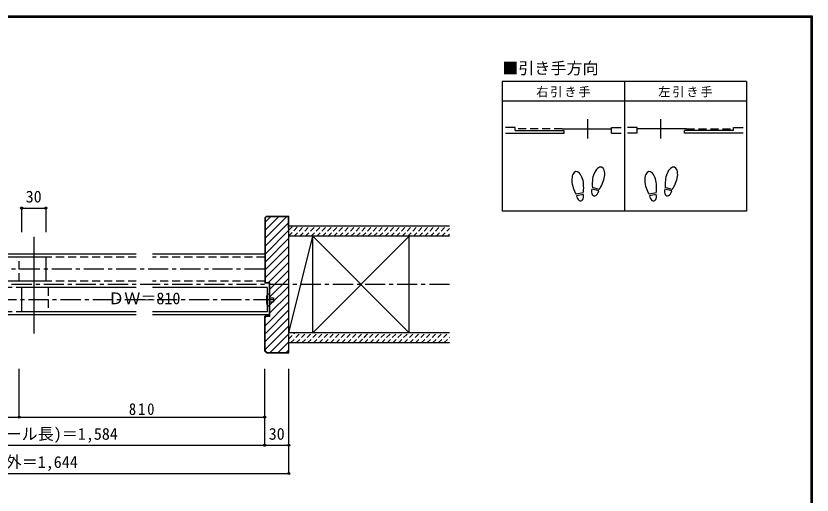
# Model space of a CAD drawing. Units: millimetres at full size, sheet at 1:5; details may follow other scales. Extents: x -973 to 977, y -718 to 696.
# Drawn here: x -14 to 977, y 100 to 696 of the extents above; entities that cross this region are included whole.
import ezdxf
from ezdxf.enums import TextEntityAlignment as Align

# ---------------------------------------------------------------- set-up
doc = ezdxf.new("R2010")
doc.units = ezdxf.units.MM
doc.header["$LTSCALE"] = 5
doc.header["$PDMODE"] = 32
doc.header["$PDSIZE"] = 2.5
for name, pattern in [('CHAIN1', [8, 5, -1, 1, -1]), ('DASHED1', [1.8, 1.2, -0.6]), ('DASHED2', [3, 2, -1])]:
    doc.linetypes.add(name, pattern=pattern)
for name, color, linetype in [('0-0_補助線', 4, 'Continuous'), ('0-1_通り芯', 4, 'CHAIN1'), ('0-2_柱', 7, 'Continuous'), ('0-3_仕上げ', 2, 'Continuous'), ('0-4_枠', 3, 'Continuous'), ('0-6_扉', 6, 'Continuous'), ('0-7_金物', 7, 'Continuous'), ('0-8_戸当り', 3, 'Continuous'), ('0-A_文字', 3, 'Continuous'), ('0-B_寸法', 7, 'Continuous'), ('0-C_ハッチ', 4, 'DASHED1'), ('F-1_枠', 6, 'Continuous')]:
    doc.layers.add(name, color=color, linetype=linetype)
doc.styles.add('ＭＳ ゴシック', font='')
doc.styles.get('ＭＳ ゴシック').set_extended_font_data('MS Gothic')

msp = doc.modelspace()

# ---------------------------------------------------------------- linework, layer by layer
at = {"layer": '0-0_補助線'}
msp.add_line((325.252, 126.994), (325.252, 256.994), dxfattribs=at)
at = {"layer": '0-0_補助線', "color": 7}
msp.add_point((325.252, 126.994), dxfattribs=at)
at = {"layer": '0-1_通り芯'}
msp.add_line((525.252, 361.994), (-509.73, 361.994), dxfattribs=at)
at = {"layer": '0-2_柱'}
for p, q in [((325.261, 301.994), (355.14, 421.994)), ((355.149, 301.994), (475.149, 421.994)), ((355.149, 421.994), (475.149, 301.994)), ((355.149, 301.994), (475.149, 421.994)), ((355.149, 421.994), (475.149, 301.994))]:
    msp.add_line(p, q, dxfattribs=at)
at = {"layer": '0-2_柱', "color": 3}
for p, q in [((325.27, 301.994), (325.27, 421.994)), ((355.149, 301.994), (355.149, 421.994)), ((475.149, 301.994), (475.149, 421.994))]:
    msp.add_line(p, q, dxfattribs=at)
at = {"layer": '0-3_仕上げ'}
for p, q in [((525.252, 434.494), (325.27, 434.494)), ((525.252, 434.494), (325.27, 434.494)), ((525.252, 421.994), (325.27, 421.994)), ((525.252, 421.994), (325.27, 421.994)), ((525.252, 301.994), (325.252, 301.994)), ((525.252, 301.994), (325.27, 301.994)), ((525.252, 289.494), (325.27, 289.494)), ((525.252, 289.494), (325.27, 289.494))]:
    msp.add_line(p, q, dxfattribs=at)
at = {"layer": '0-4_枠'}
for p, q in [((297.391, 446.994), (295.27, 444.872)), ((297.598, 446.494), (295.77, 444.665)), ((297.391, 446.994), (325.27, 446.994)), ((297.598, 446.494), (324.77, 446.494)), ((324.77, 431.994), (324.77, 446.494)), ((325.27, 276.994), (325.27, 446.994)), ((295.27, 444.872), (295.27, 363.494)), ((295.77, 444.665), (295.77, 363.994)), ((324.77, 431.994), (325.27, 431.994)), ((301.27, 363.494), (295.27, 363.494)), ((301.77, 363.994), (295.77, 363.994)), ((301.27, 322.494), (301.27, 363.494)), ((301.77, 321.994), (301.77, 363.994)), ((301.27, 322.494), (295.27, 322.494)), ((295.27, 279.115), (295.27, 322.494)), ((301.77, 321.994), (295.77, 321.994)), ((295.77, 279.322), (295.77, 321.994)), ((324.77, 291.994), (324.77, 277.494)), ((324.77, 291.994), (325.27, 291.994)), ((295.27, 279.115), (297.391, 276.994)), ((295.77, 279.322), (297.598, 277.494)), ((297.598, 277.494), (324.77, 277.494)), ((297.391, 276.994), (325.27, 276.994))]:
    msp.add_line(p, q, dxfattribs=at)
at = {"layer": '0-4_枠', "color": 4}
for p, q in [((135.52, 399.494), (-119.98, 399.494)), ((295.252, 399.494), (155.52, 399.494)), ((-119.98, 324.494), (135.52, 324.494)), ((155.52, 324.494), (301.27, 324.494))]:
    msp.add_line(p, q, dxfattribs=at)
at = {"layer": '0-6_扉', "color": 3}
msp.add_line((7.77, 420.994), (7.77, 300.994), dxfattribs=at)
at = {"layer": '0-6_扉'}
for p, q in [((22.77, 395.994), (-119.98, 395.994)), ((22.77, 395.994), (22.77, 365.994)), ((22.77, 365.994), (-119.98, 365.994)), ((135.52, 357.994), (-7.23, 357.994)), ((-7.23, 357.994), (-7.23, 327.994)), ((298.27, 357.994), (155.52, 357.994)), ((298.27, 357.994), (298.27, 327.994)), ((135.52, 327.994), (-7.23, 327.994)), ((298.27, 327.994), (155.52, 327.994))]:
    msp.add_line(p, q, dxfattribs=at)
at = {"layer": '0-6_扉', "color": 2, "linetype": 'DASHED2'}
for p, q in [((-10.23, 365.994), (-10.23, 395.994)), ((135.52, 395.994), (-10.23, 395.994)), ((295.27, 395.994), (155.52, 395.994)), ((295.27, 395.994), (295.27, 365.994)), ((25.77, 357.994), (-119.98, 357.994)), ((135.52, 365.994), (-10.23, 365.994)), ((25.77, 357.994), (25.77, 327.994)), ((295.27, 365.994), (155.52, 365.994)), ((25.77, 327.994), (-119.98, 327.994))]:
    msp.add_line(p, q, dxfattribs=at)
at = {"layer": '0-7_金物'}
for p, q in [((298.252, 350.494), (301.252, 350.494)), ((301.252, 350.494), (301.252, 335.494)), ((301.252, 345.494), (306.252, 345.494)), ((301.252, 340.494), (306.252, 340.494)), ((306.252, 345.494), (306.252, 340.494)), ((298.252, 335.494), (301.252, 335.494))]:
    msp.add_line(p, q, dxfattribs=at)
msp.add_arc((328.703, 342.994), 31.361, 166.16371, 193.83632, dxfattribs=at)
at = {"layer": '0-8_戸当り'}
for p, q in [((697.586, 543.354), (697.586, 567.354)), ((788.386, 543.354), (788.386, 567.354)), ((691.611, 475.878), (682.965, 474.353)), ((711.079, 478.206), (702.598, 480.478)), ((711.622, 480.235), (703.142, 482.507)), ((782.411, 475.878), (773.765, 474.353)), ((801.879, 478.206), (793.398, 480.478)), ((802.422, 480.235), (793.942, 482.507)), ((691.976, 473.81), (683.33, 472.285)), ((782.776, 473.81), (774.13, 472.285))]:
    msp.add_line(p, q, dxfattribs=at)
at = {"layer": '0-8_戸当り', "color": 2}
for p, q in [((606.986, 557.154), (594.986, 557.154)), ((606.986, 553.554), (606.986, 557.154)), ((665.786, 555.354), (726.986, 555.354)), ((726.986, 549.954), (726.986, 557.154)), ((726.986, 557.154), (738.986, 557.154)), ((758.986, 557.154), (746.986, 557.154)), ((758.986, 549.954), (758.986, 557.154)), ((820.186, 555.354), (758.986, 555.354)), ((878.986, 553.554), (878.986, 557.154)), ((878.986, 557.154), (890.986, 557.154)), ((594.986, 549.954), (668.186, 549.954)), ((606.986, 553.554), (668.186, 553.554)), ((668.186, 549.954), (668.186, 553.554)), ((726.986, 549.954), (738.986, 549.954)), ((758.986, 549.954), (746.986, 549.954)), ((817.786, 549.954), (817.786, 553.554)), ((878.986, 553.554), (817.786, 553.554)), ((890.986, 549.954), (817.786, 549.954))]:
    msp.add_line(p, q, dxfattribs=at)
at = {"layer": '0-8_戸当り', "color": 2, "linetype": 'DASHED2'}
for p, q in [((665.786, 555.354), (606.986, 555.354)), ((820.186, 555.354), (878.986, 555.354))]:
    msp.add_line(p, q, dxfattribs=at)
at = {"layer": '0-8_戸当り'}
for centre, major_axis, ratio, start_param, end_param in [((710.867, 494.378), (3.644, 13.601), 0.5, 4.3405914, 8.2257792), ((801.667, 494.378), (3.644, 13.601), 0.5, 4.3405914, 8.2257792), ((684.95, 488.377), (-2.445, 13.867), 0.5, 4.3405914, 8.2257792), ((775.75, 488.377), (-2.445, 13.867), 0.5, 4.3405914, 8.2257792), ((710.763, 493.989), (4.416, 16.48), 0.4, 1.8506333, 2.4428768), ((710.763, 493.989), (4.416, 16.48), 0.4, 3.8403085, 4.432552), ((801.563, 493.989), (4.416, 16.48), 0.4, 1.8506333, 2.4428768), ((801.563, 493.989), (4.416, 16.48), 0.4, 3.8403085, 4.432552), ((685.02, 487.981), (-2.963, 16.802), 0.4, 1.8506333, 2.4428768), ((685.02, 487.981), (-2.963, 16.802), 0.4, 3.8403085, 4.432552), ((706.838, 479.342), (1.894, 7.067), 0.6, 1.5707963, 4.712389), ((775.82, 487.981), (-2.963, 16.802), 0.4, 1.8506333, 2.4428768), ((775.82, 487.981), (-2.963, 16.802), 0.4, 3.8403085, 4.432552), ((797.638, 479.342), (1.894, 7.067), 0.6, 1.5707963, 4.712389), ((687.653, 473.047), (-1.27, 7.205), 0.6, 1.5707963, 4.712389), ((778.453, 473.047), (-1.27, 7.205), 0.6, 1.5707963, 4.712389)]:
    msp.add_ellipse(centre, major_axis=major_axis, ratio=ratio, start_param=start_param, end_param=end_param, dxfattribs=at)
at = {"layer": '0-A_文字'}
for p, q in [((894.986, 614.167), (590.986, 614.167)), ((590.986, 614.167), (590.986, 453.167)), ((742.986, 614.167), (742.986, 453.167)), ((894.986, 614.167), (894.986, 453.167)), ((590.986, 590.167), (894.986, 590.167)), ((894.986, 453.167), (590.986, 453.167))]:
    msp.add_line(p, q, dxfattribs=at)
at = {"layer": '0-B_寸法', "color": 4}
for p, q in [((-7.23, 456.994), (-7.23, 426.994)), ((-7.23, 456.994), (22.77, 456.994)), ((22.77, 456.994), (22.77, 426.994)), ((-10.23, 196.994), (-10.23, 256.994)), ((-10.23, 196.994), (-10.23, 256.994)), ((295.27, 161.994), (295.27, 256.994)), ((295.27, 196.994), (295.27, 256.994)), ((325.252, 126.994), (325.252, 256.994)), ((-279.73, 196.994), (-10.23, 196.994)), ((-10.23, 196.994), (295.27, 196.994)), ((-309.73, 161.994), (325.252, 161.994)), ((-309.73, 126.994), (325.252, 126.994))]:
    msp.add_line(p, q, dxfattribs=at)
at = {"layer": '0-B_寸法', "color": 4, "linetype": 'CHAIN1'}
for p, q in [((295.27, 380.994), (-290.73, 380.994)), ((306.252, 342.994), (-509.73, 342.994))]:
    msp.add_line(p, q, dxfattribs=at)
at = {"layer": '0-B_寸法'}
for p in [(-7.23, 456.994), (22.77, 456.994), (-10.23, 196.994), (295.27, 196.994), (295.27, 161.994), (325.252, 161.994), (325.252, 126.994)]:
    msp.add_point(p, dxfattribs=at)
at = {"layer": '0-C_ハッチ', "linetype": 'Continuous'}
for p, q in [((295.77, 419.58), (322.683, 446.494)), ((295.77, 429.48), (312.784, 446.494)), ((295.77, 439.379), (302.884, 446.494)), ((295.77, 409.681), (324.77, 438.681)), ((295.77, 399.781), (325.27, 429.281)), ((295.77, 389.882), (325.27, 419.382)), ((295.77, 379.982), (325.27, 409.482)), ((295.77, 370.083), (325.27, 399.583)), ((299.58, 363.994), (325.27, 389.683)), ((301.77, 356.284), (325.27, 379.784)), ((301.77, 346.384), (325.27, 369.884)), ((301.77, 336.485), (325.27, 359.985)), ((301.77, 326.585), (325.27, 350.085)), ((295.77, 310.686), (325.27, 340.186)), ((295.77, 300.786), (325.27, 330.286)), ((295.77, 320.585), (297.178, 321.994)), ((295.77, 290.887), (325.27, 320.387)), ((295.77, 280.987), (325.27, 310.487)), ((302.176, 277.494), (325.27, 300.588)), ((312.075, 277.494), (324.77, 290.188)), ((321.975, 277.494), (324.77, 280.289))]:
    msp.add_line(p, q, dxfattribs=at)
at = {"layer": '0-C_ハッチ'}
for p, q in [((325.27, 422.407), (337.356, 434.494)), ((325.27, 429.478), (330.285, 434.494)), ((325.27, 422.407), (337.356, 434.494)), ((325.27, 429.478), (330.285, 434.494)), ((331.927, 421.994), (344.427, 434.494)), ((331.927, 421.994), (344.427, 434.494)), ((338.998, 421.994), (351.498, 434.494)), ((338.998, 421.994), (351.498, 434.494)), ((346.069, 421.994), (358.569, 434.494)), ((346.069, 421.994), (358.569, 434.494)), ((353.14, 421.994), (365.64, 434.494)), ((353.14, 421.994), (365.64, 434.494)), ((360.211, 421.994), (372.711, 434.494)), ((360.211, 421.994), (372.711, 434.494)), ((367.282, 421.994), (379.782, 434.494)), ((367.282, 421.994), (379.782, 434.494)), ((374.353, 421.994), (386.853, 434.494)), ((374.353, 421.994), (386.853, 434.494)), ((381.424, 421.994), (393.925, 434.494)), ((381.425, 421.994), (393.925, 434.494)), ((388.496, 421.994), (400.996, 434.494)), ((388.496, 421.994), (400.996, 434.494)), ((395.567, 421.994), (408.067, 434.494)), ((395.567, 421.994), (408.067, 434.494)), ((402.638, 421.994), (415.138, 434.494)), ((402.638, 421.994), (415.138, 434.494)), ((409.709, 421.994), (422.209, 434.494)), ((409.709, 421.994), (422.209, 434.494)), ((416.78, 421.994), (429.28, 434.494)), ((416.78, 421.994), (429.28, 434.494)), ((423.851, 421.994), (436.351, 434.494)), ((423.851, 421.994), (436.351, 434.494)), ((430.922, 421.994), (443.422, 434.494)), ((430.922, 421.994), (443.422, 434.494)), ((437.993, 421.994), (450.493, 434.494)), ((437.993, 421.994), (450.493, 434.494)), ((445.064, 421.994), (457.564, 434.494)), ((445.064, 421.994), (457.564, 434.494)), ((452.135, 421.994), (464.635, 434.494)), ((452.135, 421.994), (464.635, 434.494)), ((459.206, 421.994), (471.706, 434.494)), ((459.206, 421.994), (471.706, 434.494)), ((466.277, 421.994), (478.777, 434.494)), ((466.277, 421.994), (478.777, 434.494)), ((473.348, 421.994), (485.848, 434.494)), ((473.348, 421.994), (485.848, 434.494)), ((480.419, 421.994), (492.919, 434.494)), ((480.419, 421.994), (492.919, 434.494)), ((487.49, 421.994), (499.991, 434.494)), ((487.491, 421.994), (499.991, 434.494)), ((494.562, 421.994), (507.062, 434.494)), ((494.562, 421.994), (507.062, 434.494)), ((501.633, 421.994), (514.133, 434.494)), ((501.633, 421.994), (514.133, 434.494)), ((508.704, 421.994), (521.204, 434.494)), ((508.704, 421.994), (521.204, 434.494)), ((515.775, 421.994), (525.27, 431.489)), ((515.775, 421.994), (525.27, 431.488)), ((522.846, 421.994), (525.27, 424.417)), ((522.846, 421.994), (525.27, 424.417)), ((325.27, 294.27), (332.993, 301.994)), ((325.27, 294.27), (332.993, 301.994)), ((327.564, 289.494), (340.064, 301.994)), ((327.564, 289.494), (340.064, 301.994)), ((334.635, 289.494), (347.135, 301.994)), ((334.635, 289.494), (347.135, 301.994)), ((341.706, 289.494), (354.206, 301.994)), ((341.706, 289.494), (354.206, 301.994)), ((348.777, 289.494), (361.277, 301.994)), ((348.777, 289.494), (361.277, 301.994)), ((355.848, 289.494), (368.348, 301.994)), ((355.848, 289.494), (368.348, 301.994)), ((362.919, 289.494), (375.419, 301.994)), ((362.919, 289.494), (375.419, 301.994)), ((369.991, 289.494), (382.491, 301.994)), ((369.991, 289.494), (382.491, 301.994)), ((377.062, 289.494), (389.562, 301.994)), ((377.062, 289.494), (389.562, 301.994)), ((384.133, 289.494), (396.633, 301.994)), ((384.133, 289.494), (396.633, 301.994)), ((391.204, 289.494), (403.704, 301.994)), ((391.204, 289.494), (403.704, 301.994)), ((398.275, 289.494), (410.775, 301.994)), ((398.275, 289.494), (410.775, 301.994)), ((405.346, 289.494), (417.846, 301.994)), ((405.346, 289.494), (417.846, 301.994)), ((412.417, 289.494), (424.917, 301.994)), ((412.739, 289.815), (424.917, 301.994)), ((419.488, 289.494), (431.988, 301.994)), ((419.488, 289.494), (431.988, 301.994)), ((426.559, 289.494), (439.059, 301.994)), ((426.559, 289.494), (439.059, 301.994)), ((433.63, 289.494), (446.13, 301.994)), ((433.63, 289.494), (446.13, 301.994)), ((440.701, 289.494), (453.201, 301.994)), ((440.701, 289.494), (453.201, 301.994)), ((447.772, 289.494), (460.272, 301.994)), ((447.772, 289.494), (460.272, 301.994)), ((454.843, 289.494), (467.343, 301.994)), ((454.843, 289.494), (467.343, 301.994)), ((461.914, 289.494), (474.414, 301.994)), ((461.914, 289.494), (474.414, 301.994)), ((468.985, 289.494), (481.485, 301.994)), ((468.985, 289.494), (481.485, 301.994)), ((476.057, 289.494), (488.557, 301.994)), ((476.057, 289.494), (488.557, 301.994)), ((483.128, 289.494), (495.628, 301.994)), ((483.128, 289.494), (495.628, 301.994)), ((490.199, 289.494), (502.699, 301.994)), ((490.199, 289.494), (502.699, 301.994)), ((497.27, 289.494), (509.77, 301.994)), ((497.27, 289.494), (509.77, 301.994)), ((504.341, 289.494), (516.841, 301.994)), ((504.341, 289.494), (516.841, 301.994)), ((511.412, 289.494), (523.912, 301.994)), ((511.412, 289.494), (523.912, 301.994)), ((518.483, 289.494), (525.27, 296.28)), ((518.483, 289.494), (525.27, 296.28))]:
    msp.add_line(p, q, dxfattribs=at)
at = {"layer": 'F-1_枠'}
for p, q in [((-973.347, 695.833), (976.653, 695.833)), ((-973.347, 695), (976.653, 695)), ((-973.347, 694.167), (976.653, 694.167)), ((974.986, 695.833), (974.986, -700.833)), ((975.82, 695.833), (975.82, -700.833)), ((976.653, 695.833), (976.653, -700.833))]:
    msp.add_line(p, q, dxfattribs=at)

# ---------------------------------------------------------------- texts
at = {"layer": '0-A_文字', "color": 7, "style": 'ＭＳ ゴシック'}
msp.add_text('■引き手方向', height=14.66, dxfattribs=at).set_placement((590.986, 619.167), align=Align.BOTTOM_LEFT)
at = {"layer": '0-A_文字', "color": 7, "char_height": 11, "attachment_point": 7, "style": 'ＭＳ ゴシック'}
for s, insert in [('\\T1.17;右引き手', (633.236, 594.667)), ('\\T1.17;左引き手', (785.236, 594.667))]:
    msp.add_mtext(s, dxfattribs=dict(at, insert=insert))
at = {"layer": '0-B_寸法', "style": 'ＭＳ ゴシック'}
for s, p in [('30', (-2.23, 459.494)), ('ＤＷ＝810', (100.52, 332.994)), ('枠内(レール長)＝1,584', (-97.23, 164.494)), ('30', (300.27, 164.494)), ('枠外＝1,644', (-47.23, 129.494))]:
    msp.add_text(s, height=14.66, dxfattribs=at).set_placement(p, align=Align.BOTTOM_LEFT)
at = {"layer": '0-B_寸法', "insert": (126.27, 199.494), "char_height": 14.66, "attachment_point": 7, "style": 'ＭＳ ゴシック'}
msp.add_mtext('\\T1.27;\\W0.9;810', dxfattribs=at)

doc.saveas('drawing.dxf')
